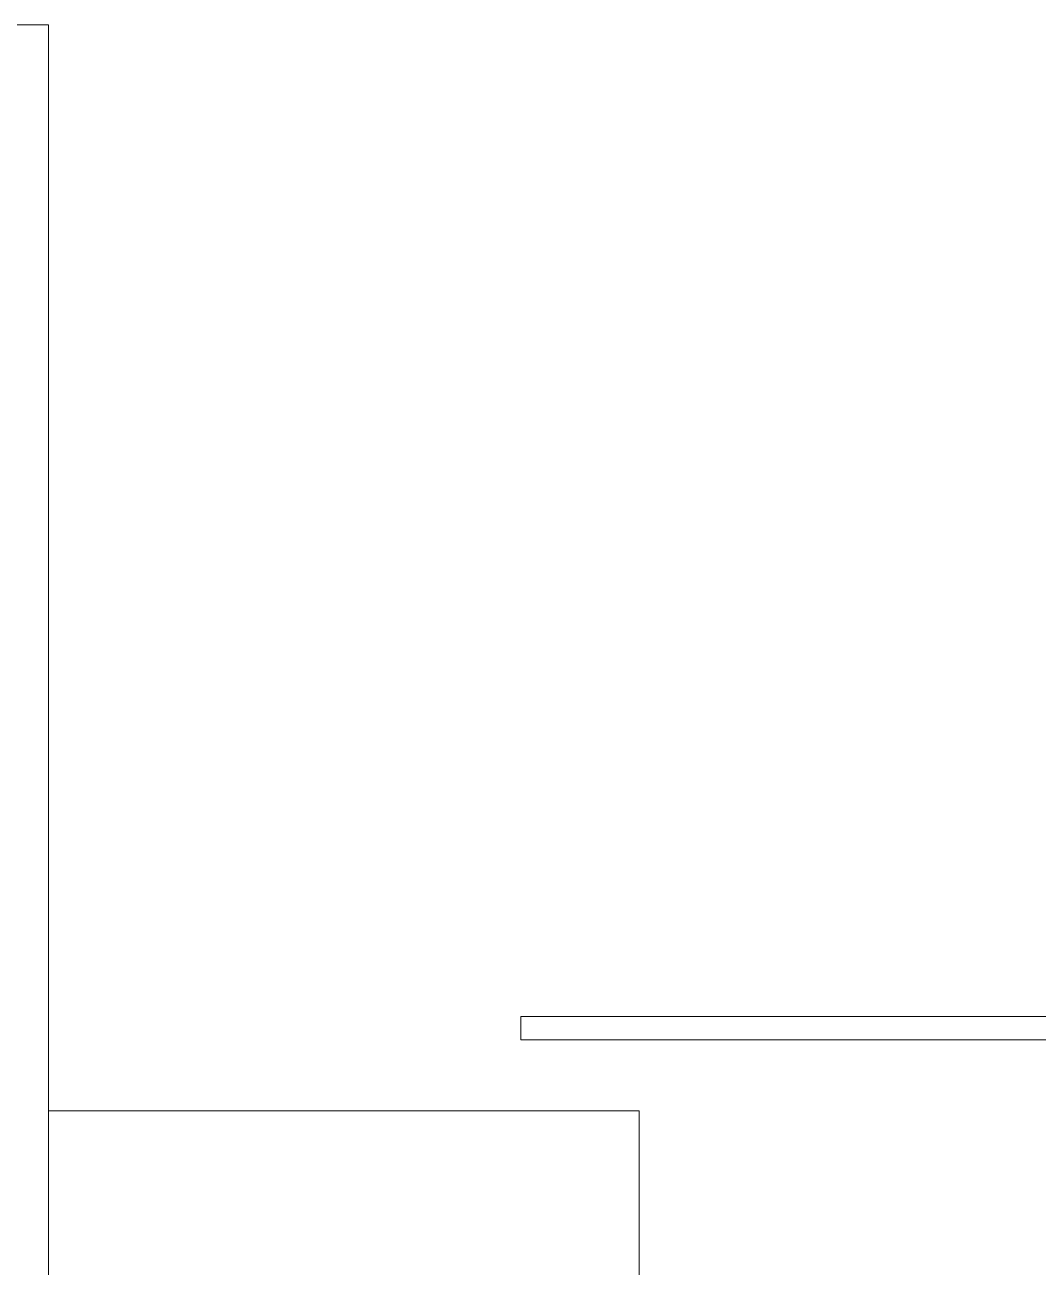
# Model space of a CAD drawing. Header units: inches. Extents: x -1128 to 651, y 96 to 845.
# Drawn here: x -1094.39 to -1093.171, y 690.893 to 692.387 of the extents above; entities that cross this region are included whole.
import ezdxf

# ---------------------------------------------------------------- set-up
doc = ezdxf.new("R2010")
doc.units = ezdxf.units.IN
doc.header["$MEASUREMENT"] = 0
doc.layers.add('Cables', color=7, linetype='Continuous', lineweight=0)
doc.layers.add('Equipment', color=7, linetype='Continuous', lineweight=0)
doc.layers.add('Layer 1', color=7, linetype='Continuous')

msp = doc.modelspace()

# ---------------------------------------------------------------- linework, layer by layer
at = {"layer": 'Cables', "color": 0, "lineweight": 0}
for points in [[(-1093.7932, 691.1945), (-1093.1116, 691.1945)], [(-1093.7932, 691.1661), (-1093.1116, 691.1661)]]:
    msp.add_lwpolyline(points, dxfattribs=at)
msp.add_open_spline([(-1093.7932, 691.1945), (-1093.7932, 691.1945), (-1093.7932, 691.1661), (-1093.7932, 691.1661), (-1093.7932, 691.1661), (-1093.7932, 691.1945), (-1093.7932, 691.1945), (-1093.7932, 691.1945), (-1093.1116, 691.1945), (-1093.1116, 691.1945)], degree=3, knots=[0, 0, 0, 0, 1, 1, 1, 2, 2, 2, 3, 3, 3, 3], dxfattribs=at)
at = {"layer": 'Equipment', "color": 0}
for points in [[(-1094.3611, 692.3872), (-1095.7244, 692.3872)], [(-1094.3611, 685.0884), (-1094.3611, 692.3872)]]:
    msp.add_lwpolyline(points, dxfattribs=at)
at = {"layer": 'Layer 1', "color": 0, "lineweight": 0}
for points in [[(-1093.6511, 691.0808), (-1094.3611, 691.0808)], [(-1093.6511, 691.0808), (-1093.6511, 689.2917), (-1094.3611, 689.2917)]]:
    msp.add_lwpolyline(points, dxfattribs=at)

doc.saveas('drawing.dxf')
